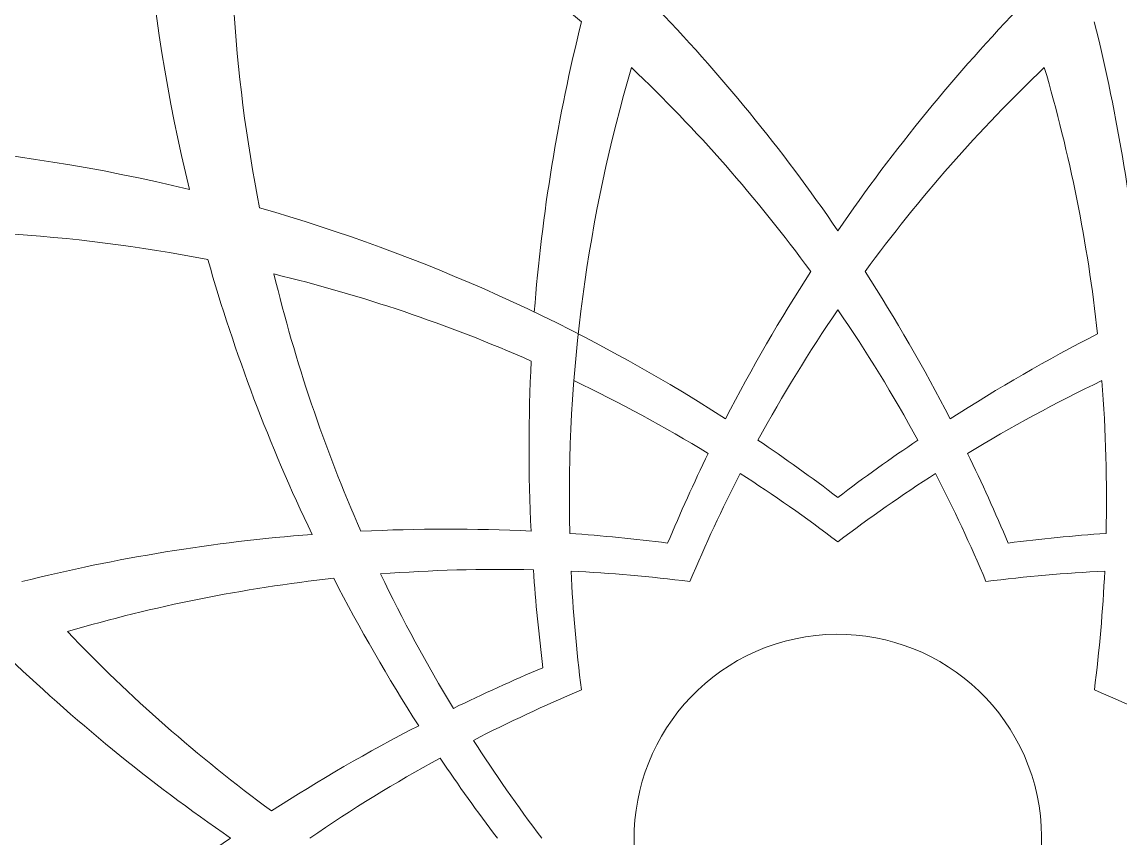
# Model space of a CAD drawing. Header units: centimetres. Extents: x -120 to 120, y -120 to 120.
# Drawn here: x -67.7 to 23.4, y 0 to 67.7 of the extents above; entities that cross this region are included whole.
import ezdxf
from ezdxf.lldxf.tags import DXFTag

# ---------------------------------------------------------------- set-up
doc = ezdxf.new("R2010")
doc.units = ezdxf.units.CM
doc.header["$MEASUREMENT"] = 0
doc.layers.add('layer 1', color=7, linetype='Continuous')
tags = doc.linetypes.add('New Line1', pattern=[0.2, 0.1, -0.1]).pattern_tags.tags
tags[6:7] = [DXFTag(74, 4), DXFTag(75, 0), DXFTag(340, '0'), DXFTag(46, 1.0), DXFTag(50, 0.0), DXFTag(44, 0.0), DXFTag(45, 0.0)]
tags[4:5] = [DXFTag(74, 4), DXFTag(75, 0), DXFTag(340, '0'), DXFTag(46, 1.0), DXFTag(50, 0.0), DXFTag(44, 0.0), DXFTag(45, 0.0)]
tags = doc.linetypes.add('New Line10', pattern=[0.2, 0.1, -0.1]).pattern_tags.tags
tags[6:7] = [DXFTag(74, 4), DXFTag(75, 0), DXFTag(340, '0'), DXFTag(46, 1.0), DXFTag(50, 0.0), DXFTag(44, 0.0), DXFTag(45, 0.0)]
tags[4:5] = [DXFTag(74, 4), DXFTag(75, 0), DXFTag(340, '0'), DXFTag(46, 1.0), DXFTag(50, 0.0), DXFTag(44, 0.0), DXFTag(45, 0.0)]
tags = doc.linetypes.add('New Line104', pattern=[0.2, 0.1, -0.1]).pattern_tags.tags
tags[6:7] = [DXFTag(74, 4), DXFTag(75, 0), DXFTag(340, '0'), DXFTag(46, 1.0), DXFTag(50, 0.0), DXFTag(44, 0.0), DXFTag(45, 0.0)]
tags[4:5] = [DXFTag(74, 4), DXFTag(75, 0), DXFTag(340, '0'), DXFTag(46, 1.0), DXFTag(50, 0.0), DXFTag(44, 0.0), DXFTag(45, 0.0)]
tags = doc.linetypes.add('New Line105', pattern=[0.2, 0.1, -0.1]).pattern_tags.tags
tags[6:7] = [DXFTag(74, 4), DXFTag(75, 0), DXFTag(340, '0'), DXFTag(46, 1.0), DXFTag(50, 0.0), DXFTag(44, 0.0), DXFTag(45, 0.0)]
tags[4:5] = [DXFTag(74, 4), DXFTag(75, 0), DXFTag(340, '0'), DXFTag(46, 1.0), DXFTag(50, 0.0), DXFTag(44, 0.0), DXFTag(45, 0.0)]
tags = doc.linetypes.add('New Line112', pattern=[0.2, 0.1, -0.1]).pattern_tags.tags
tags[6:7] = [DXFTag(74, 4), DXFTag(75, 0), DXFTag(340, '0'), DXFTag(46, 1.0), DXFTag(50, 0.0), DXFTag(44, 0.0), DXFTag(45, 0.0)]
tags[4:5] = [DXFTag(74, 4), DXFTag(75, 0), DXFTag(340, '0'), DXFTag(46, 1.0), DXFTag(50, 0.0), DXFTag(44, 0.0), DXFTag(45, 0.0)]
tags = doc.linetypes.add('New Line118', pattern=[0.2, 0.1, -0.1]).pattern_tags.tags
tags[6:7] = [DXFTag(74, 4), DXFTag(75, 0), DXFTag(340, '0'), DXFTag(46, 1.0), DXFTag(50, 0.0), DXFTag(44, 0.0), DXFTag(45, 0.0)]
tags[4:5] = [DXFTag(74, 4), DXFTag(75, 0), DXFTag(340, '0'), DXFTag(46, 1.0), DXFTag(50, 0.0), DXFTag(44, 0.0), DXFTag(45, 0.0)]
tags = doc.linetypes.add('New Line119', pattern=[0.2, 0.1, -0.1]).pattern_tags.tags
tags[6:7] = [DXFTag(74, 4), DXFTag(75, 0), DXFTag(340, '0'), DXFTag(46, 1.0), DXFTag(50, 0.0), DXFTag(44, 0.0), DXFTag(45, 0.0)]
tags[4:5] = [DXFTag(74, 4), DXFTag(75, 0), DXFTag(340, '0'), DXFTag(46, 1.0), DXFTag(50, 0.0), DXFTag(44, 0.0), DXFTag(45, 0.0)]
tags = doc.linetypes.add('New Line120', pattern=[0.2, 0.1, -0.1]).pattern_tags.tags
tags[6:7] = [DXFTag(74, 4), DXFTag(75, 0), DXFTag(340, '0'), DXFTag(46, 1.0), DXFTag(50, 0.0), DXFTag(44, 0.0), DXFTag(45, 0.0)]
tags[4:5] = [DXFTag(74, 4), DXFTag(75, 0), DXFTag(340, '0'), DXFTag(46, 1.0), DXFTag(50, 0.0), DXFTag(44, 0.0), DXFTag(45, 0.0)]
tags = doc.linetypes.add('New Line125', pattern=[0.2, 0.1, -0.1]).pattern_tags.tags
tags[6:7] = [DXFTag(74, 4), DXFTag(75, 0), DXFTag(340, '0'), DXFTag(46, 1.0), DXFTag(50, 0.0), DXFTag(44, 0.0), DXFTag(45, 0.0)]
tags[4:5] = [DXFTag(74, 4), DXFTag(75, 0), DXFTag(340, '0'), DXFTag(46, 1.0), DXFTag(50, 0.0), DXFTag(44, 0.0), DXFTag(45, 0.0)]
tags = doc.linetypes.add('New Line126', pattern=[0.2, 0.1, -0.1]).pattern_tags.tags
tags[6:7] = [DXFTag(74, 4), DXFTag(75, 0), DXFTag(340, '0'), DXFTag(46, 1.0), DXFTag(50, 0.0), DXFTag(44, 0.0), DXFTag(45, 0.0)]
tags[4:5] = [DXFTag(74, 4), DXFTag(75, 0), DXFTag(340, '0'), DXFTag(46, 1.0), DXFTag(50, 0.0), DXFTag(44, 0.0), DXFTag(45, 0.0)]
tags = doc.linetypes.add('New Line127', pattern=[0.2, 0.1, -0.1]).pattern_tags.tags
tags[6:7] = [DXFTag(74, 4), DXFTag(75, 0), DXFTag(340, '0'), DXFTag(46, 1.0), DXFTag(50, 0.0), DXFTag(44, 0.0), DXFTag(45, 0.0)]
tags[4:5] = [DXFTag(74, 4), DXFTag(75, 0), DXFTag(340, '0'), DXFTag(46, 1.0), DXFTag(50, 0.0), DXFTag(44, 0.0), DXFTag(45, 0.0)]
tags = doc.linetypes.add('New Line132', pattern=[0.2, 0.1, -0.1]).pattern_tags.tags
tags[6:7] = [DXFTag(74, 4), DXFTag(75, 0), DXFTag(340, '0'), DXFTag(46, 1.0), DXFTag(50, 0.0), DXFTag(44, 0.0), DXFTag(45, 0.0)]
tags[4:5] = [DXFTag(74, 4), DXFTag(75, 0), DXFTag(340, '0'), DXFTag(46, 1.0), DXFTag(50, 0.0), DXFTag(44, 0.0), DXFTag(45, 0.0)]
tags = doc.linetypes.add('New Line133', pattern=[0.2, 0.1, -0.1]).pattern_tags.tags
tags[6:7] = [DXFTag(74, 4), DXFTag(75, 0), DXFTag(340, '0'), DXFTag(46, 1.0), DXFTag(50, 0.0), DXFTag(44, 0.0), DXFTag(45, 0.0)]
tags[4:5] = [DXFTag(74, 4), DXFTag(75, 0), DXFTag(340, '0'), DXFTag(46, 1.0), DXFTag(50, 0.0), DXFTag(44, 0.0), DXFTag(45, 0.0)]
tags = doc.linetypes.add('New Line134', pattern=[0.2, 0.1, -0.1]).pattern_tags.tags
tags[6:7] = [DXFTag(74, 4), DXFTag(75, 0), DXFTag(340, '0'), DXFTag(46, 1.0), DXFTag(50, 0.0), DXFTag(44, 0.0), DXFTag(45, 0.0)]
tags[4:5] = [DXFTag(74, 4), DXFTag(75, 0), DXFTag(340, '0'), DXFTag(46, 1.0), DXFTag(50, 0.0), DXFTag(44, 0.0), DXFTag(45, 0.0)]
tags = doc.linetypes.add('New Line135', pattern=[0.2, 0.1, -0.1]).pattern_tags.tags
tags[6:7] = [DXFTag(74, 4), DXFTag(75, 0), DXFTag(340, '0'), DXFTag(46, 1.0), DXFTag(50, 0.0), DXFTag(44, 0.0), DXFTag(45, 0.0)]
tags[4:5] = [DXFTag(74, 4), DXFTag(75, 0), DXFTag(340, '0'), DXFTag(46, 1.0), DXFTag(50, 0.0), DXFTag(44, 0.0), DXFTag(45, 0.0)]
tags = doc.linetypes.add('New Line140', pattern=[0.2, 0.1, -0.1]).pattern_tags.tags
tags[6:7] = [DXFTag(74, 4), DXFTag(75, 0), DXFTag(340, '0'), DXFTag(46, 1.0), DXFTag(50, 0.0), DXFTag(44, 0.0), DXFTag(45, 0.0)]
tags[4:5] = [DXFTag(74, 4), DXFTag(75, 0), DXFTag(340, '0'), DXFTag(46, 1.0), DXFTag(50, 0.0), DXFTag(44, 0.0), DXFTag(45, 0.0)]
tags = doc.linetypes.add('New Line141', pattern=[0.2, 0.1, -0.1]).pattern_tags.tags
tags[6:7] = [DXFTag(74, 4), DXFTag(75, 0), DXFTag(340, '0'), DXFTag(46, 1.0), DXFTag(50, 0.0), DXFTag(44, 0.0), DXFTag(45, 0.0)]
tags[4:5] = [DXFTag(74, 4), DXFTag(75, 0), DXFTag(340, '0'), DXFTag(46, 1.0), DXFTag(50, 0.0), DXFTag(44, 0.0), DXFTag(45, 0.0)]
tags = doc.linetypes.add('New Line142', pattern=[0.2, 0.1, -0.1]).pattern_tags.tags
tags[6:7] = [DXFTag(74, 4), DXFTag(75, 0), DXFTag(340, '0'), DXFTag(46, 1.0), DXFTag(50, 0.0), DXFTag(44, 0.0), DXFTag(45, 0.0)]
tags[4:5] = [DXFTag(74, 4), DXFTag(75, 0), DXFTag(340, '0'), DXFTag(46, 1.0), DXFTag(50, 0.0), DXFTag(44, 0.0), DXFTag(45, 0.0)]
tags = doc.linetypes.add('New Line143', pattern=[0.2, 0.1, -0.1]).pattern_tags.tags
tags[6:7] = [DXFTag(74, 4), DXFTag(75, 0), DXFTag(340, '0'), DXFTag(46, 1.0), DXFTag(50, 0.0), DXFTag(44, 0.0), DXFTag(45, 0.0)]
tags[4:5] = [DXFTag(74, 4), DXFTag(75, 0), DXFTag(340, '0'), DXFTag(46, 1.0), DXFTag(50, 0.0), DXFTag(44, 0.0), DXFTag(45, 0.0)]
tags = doc.linetypes.add('New Line149', pattern=[0.2, 0.1, -0.1]).pattern_tags.tags
tags[6:7] = [DXFTag(74, 4), DXFTag(75, 0), DXFTag(340, '0'), DXFTag(46, 1.0), DXFTag(50, 0.0), DXFTag(44, 0.0), DXFTag(45, 0.0)]
tags[4:5] = [DXFTag(74, 4), DXFTag(75, 0), DXFTag(340, '0'), DXFTag(46, 1.0), DXFTag(50, 0.0), DXFTag(44, 0.0), DXFTag(45, 0.0)]
tags = doc.linetypes.add('New Line150', pattern=[0.2, 0.1, -0.1]).pattern_tags.tags
tags[6:7] = [DXFTag(74, 4), DXFTag(75, 0), DXFTag(340, '0'), DXFTag(46, 1.0), DXFTag(50, 0.0), DXFTag(44, 0.0), DXFTag(45, 0.0)]
tags[4:5] = [DXFTag(74, 4), DXFTag(75, 0), DXFTag(340, '0'), DXFTag(46, 1.0), DXFTag(50, 0.0), DXFTag(44, 0.0), DXFTag(45, 0.0)]
tags = doc.linetypes.add('New Line151', pattern=[0.2, 0.1, -0.1]).pattern_tags.tags
tags[6:7] = [DXFTag(74, 4), DXFTag(75, 0), DXFTag(340, '0'), DXFTag(46, 1.0), DXFTag(50, 0.0), DXFTag(44, 0.0), DXFTag(45, 0.0)]
tags[4:5] = [DXFTag(74, 4), DXFTag(75, 0), DXFTag(340, '0'), DXFTag(46, 1.0), DXFTag(50, 0.0), DXFTag(44, 0.0), DXFTag(45, 0.0)]
tags = doc.linetypes.add('New Line17', pattern=[0.2, 0.1, -0.1]).pattern_tags.tags
tags[6:7] = [DXFTag(74, 4), DXFTag(75, 0), DXFTag(340, '0'), DXFTag(46, 1.0), DXFTag(50, 0.0), DXFTag(44, 0.0), DXFTag(45, 0.0)]
tags[4:5] = [DXFTag(74, 4), DXFTag(75, 0), DXFTag(340, '0'), DXFTag(46, 1.0), DXFTag(50, 0.0), DXFTag(44, 0.0), DXFTag(45, 0.0)]
tags = doc.linetypes.add('New Line170', pattern=[0.2, 0.1, -0.1]).pattern_tags.tags
tags[6:7] = [DXFTag(74, 4), DXFTag(75, 0), DXFTag(340, '0'), DXFTag(46, 1.0), DXFTag(50, 0.0), DXFTag(44, 0.0), DXFTag(45, 0.0)]
tags[4:5] = [DXFTag(74, 4), DXFTag(75, 0), DXFTag(340, '0'), DXFTag(46, 1.0), DXFTag(50, 0.0), DXFTag(44, 0.0), DXFTag(45, 0.0)]
tags = doc.linetypes.add('New Line176', pattern=[0.2, 0.1, -0.1]).pattern_tags.tags
tags[6:7] = [DXFTag(74, 4), DXFTag(75, 0), DXFTag(340, '0'), DXFTag(46, 1.0), DXFTag(50, 0.0), DXFTag(44, 0.0), DXFTag(45, 0.0)]
tags[4:5] = [DXFTag(74, 4), DXFTag(75, 0), DXFTag(340, '0'), DXFTag(46, 1.0), DXFTag(50, 0.0), DXFTag(44, 0.0), DXFTag(45, 0.0)]
tags = doc.linetypes.add('New Line177', pattern=[0.2, 0.1, -0.1]).pattern_tags.tags
tags[6:7] = [DXFTag(74, 4), DXFTag(75, 0), DXFTag(340, '0'), DXFTag(46, 1.0), DXFTag(50, 0.0), DXFTag(44, 0.0), DXFTag(45, 0.0)]
tags[4:5] = [DXFTag(74, 4), DXFTag(75, 0), DXFTag(340, '0'), DXFTag(46, 1.0), DXFTag(50, 0.0), DXFTag(44, 0.0), DXFTag(45, 0.0)]
tags = doc.linetypes.add('New Line178', pattern=[0.2, 0.1, -0.1]).pattern_tags.tags
tags[6:7] = [DXFTag(74, 4), DXFTag(75, 0), DXFTag(340, '0'), DXFTag(46, 1.0), DXFTag(50, 0.0), DXFTag(44, 0.0), DXFTag(45, 0.0)]
tags[4:5] = [DXFTag(74, 4), DXFTag(75, 0), DXFTag(340, '0'), DXFTag(46, 1.0), DXFTag(50, 0.0), DXFTag(44, 0.0), DXFTag(45, 0.0)]
tags = doc.linetypes.add('New Line179', pattern=[0.2, 0.1, -0.1]).pattern_tags.tags
tags[6:7] = [DXFTag(74, 4), DXFTag(75, 0), DXFTag(340, '0'), DXFTag(46, 1.0), DXFTag(50, 0.0), DXFTag(44, 0.0), DXFTag(45, 0.0)]
tags[4:5] = [DXFTag(74, 4), DXFTag(75, 0), DXFTag(340, '0'), DXFTag(46, 1.0), DXFTag(50, 0.0), DXFTag(44, 0.0), DXFTag(45, 0.0)]
tags = doc.linetypes.add('New Line184', pattern=[0.2, 0.1, -0.1]).pattern_tags.tags
tags[6:7] = [DXFTag(74, 4), DXFTag(75, 0), DXFTag(340, '0'), DXFTag(46, 1.0), DXFTag(50, 0.0), DXFTag(44, 0.0), DXFTag(45, 0.0)]
tags[4:5] = [DXFTag(74, 4), DXFTag(75, 0), DXFTag(340, '0'), DXFTag(46, 1.0), DXFTag(50, 0.0), DXFTag(44, 0.0), DXFTag(45, 0.0)]
tags = doc.linetypes.add('New Line185', pattern=[0.2, 0.1, -0.1]).pattern_tags.tags
tags[6:7] = [DXFTag(74, 4), DXFTag(75, 0), DXFTag(340, '0'), DXFTag(46, 1.0), DXFTag(50, 0.0), DXFTag(44, 0.0), DXFTag(45, 0.0)]
tags[4:5] = [DXFTag(74, 4), DXFTag(75, 0), DXFTag(340, '0'), DXFTag(46, 1.0), DXFTag(50, 0.0), DXFTag(44, 0.0), DXFTag(45, 0.0)]
tags = doc.linetypes.add('New Line2', pattern=[0.2, 0.1, -0.1]).pattern_tags.tags
tags[6:7] = [DXFTag(74, 4), DXFTag(75, 0), DXFTag(340, '0'), DXFTag(46, 1.0), DXFTag(50, 0.0), DXFTag(44, 0.0), DXFTag(45, 0.0)]
tags[4:5] = [DXFTag(74, 4), DXFTag(75, 0), DXFTag(340, '0'), DXFTag(46, 1.0), DXFTag(50, 0.0), DXFTag(44, 0.0), DXFTag(45, 0.0)]
tags = doc.linetypes.add('New Line22', pattern=[0.2, 0.1, -0.1]).pattern_tags.tags
tags[6:7] = [DXFTag(74, 4), DXFTag(75, 0), DXFTag(340, '0'), DXFTag(46, 1.0), DXFTag(50, 0.0), DXFTag(44, 0.0), DXFTag(45, 0.0)]
tags[4:5] = [DXFTag(74, 4), DXFTag(75, 0), DXFTag(340, '0'), DXFTag(46, 1.0), DXFTag(50, 0.0), DXFTag(44, 0.0), DXFTag(45, 0.0)]
tags = doc.linetypes.add('New Line23', pattern=[0.2, 0.1, -0.1]).pattern_tags.tags
tags[6:7] = [DXFTag(74, 4), DXFTag(75, 0), DXFTag(340, '0'), DXFTag(46, 1.0), DXFTag(50, 0.0), DXFTag(44, 0.0), DXFTag(45, 0.0)]
tags[4:5] = [DXFTag(74, 4), DXFTag(75, 0), DXFTag(340, '0'), DXFTag(46, 1.0), DXFTag(50, 0.0), DXFTag(44, 0.0), DXFTag(45, 0.0)]
tags = doc.linetypes.add('New Line24', pattern=[0.2, 0.1, -0.1]).pattern_tags.tags
tags[6:7] = [DXFTag(74, 4), DXFTag(75, 0), DXFTag(340, '0'), DXFTag(46, 1.0), DXFTag(50, 0.0), DXFTag(44, 0.0), DXFTag(45, 0.0)]
tags[4:5] = [DXFTag(74, 4), DXFTag(75, 0), DXFTag(340, '0'), DXFTag(46, 1.0), DXFTag(50, 0.0), DXFTag(44, 0.0), DXFTag(45, 0.0)]
tags = doc.linetypes.add('New Line3', pattern=[0.2, 0.1, -0.1]).pattern_tags.tags
tags[6:7] = [DXFTag(74, 4), DXFTag(75, 0), DXFTag(340, '0'), DXFTag(46, 1.0), DXFTag(50, 0.0), DXFTag(44, 0.0), DXFTag(45, 0.0)]
tags[4:5] = [DXFTag(74, 4), DXFTag(75, 0), DXFTag(340, '0'), DXFTag(46, 1.0), DXFTag(50, 0.0), DXFTag(44, 0.0), DXFTag(45, 0.0)]
tags = doc.linetypes.add('New Line30', pattern=[0.2, 0.1, -0.1]).pattern_tags.tags
tags[6:7] = [DXFTag(74, 4), DXFTag(75, 0), DXFTag(340, '0'), DXFTag(46, 1.0), DXFTag(50, 0.0), DXFTag(44, 0.0), DXFTag(45, 0.0)]
tags[4:5] = [DXFTag(74, 4), DXFTag(75, 0), DXFTag(340, '0'), DXFTag(46, 1.0), DXFTag(50, 0.0), DXFTag(44, 0.0), DXFTag(45, 0.0)]
tags = doc.linetypes.add('New Line31', pattern=[0.2, 0.1, -0.1]).pattern_tags.tags
tags[6:7] = [DXFTag(74, 4), DXFTag(75, 0), DXFTag(340, '0'), DXFTag(46, 1.0), DXFTag(50, 0.0), DXFTag(44, 0.0), DXFTag(45, 0.0)]
tags[4:5] = [DXFTag(74, 4), DXFTag(75, 0), DXFTag(340, '0'), DXFTag(46, 1.0), DXFTag(50, 0.0), DXFTag(44, 0.0), DXFTag(45, 0.0)]
tags = doc.linetypes.add('New Line32', pattern=[0.2, 0.1, -0.1]).pattern_tags.tags
tags[6:7] = [DXFTag(74, 4), DXFTag(75, 0), DXFTag(340, '0'), DXFTag(46, 1.0), DXFTag(50, 0.0), DXFTag(44, 0.0), DXFTag(45, 0.0)]
tags[4:5] = [DXFTag(74, 4), DXFTag(75, 0), DXFTag(340, '0'), DXFTag(46, 1.0), DXFTag(50, 0.0), DXFTag(44, 0.0), DXFTag(45, 0.0)]
tags = doc.linetypes.add('New Line37', pattern=[0.2, 0.1, -0.1]).pattern_tags.tags
tags[6:7] = [DXFTag(74, 4), DXFTag(75, 0), DXFTag(340, '0'), DXFTag(46, 1.0), DXFTag(50, 0.0), DXFTag(44, 0.0), DXFTag(45, 0.0)]
tags[4:5] = [DXFTag(74, 4), DXFTag(75, 0), DXFTag(340, '0'), DXFTag(46, 1.0), DXFTag(50, 0.0), DXFTag(44, 0.0), DXFTag(45, 0.0)]
tags = doc.linetypes.add('New Line38', pattern=[0.2, 0.1, -0.1]).pattern_tags.tags
tags[6:7] = [DXFTag(74, 4), DXFTag(75, 0), DXFTag(340, '0'), DXFTag(46, 1.0), DXFTag(50, 0.0), DXFTag(44, 0.0), DXFTag(45, 0.0)]
tags[4:5] = [DXFTag(74, 4), DXFTag(75, 0), DXFTag(340, '0'), DXFTag(46, 1.0), DXFTag(50, 0.0), DXFTag(44, 0.0), DXFTag(45, 0.0)]
tags = doc.linetypes.add('New Line39', pattern=[0.2, 0.1, -0.1]).pattern_tags.tags
tags[6:7] = [DXFTag(74, 4), DXFTag(75, 0), DXFTag(340, '0'), DXFTag(46, 1.0), DXFTag(50, 0.0), DXFTag(44, 0.0), DXFTag(45, 0.0)]
tags[4:5] = [DXFTag(74, 4), DXFTag(75, 0), DXFTag(340, '0'), DXFTag(46, 1.0), DXFTag(50, 0.0), DXFTag(44, 0.0), DXFTag(45, 0.0)]
tags = doc.linetypes.add('New Line45', pattern=[0.2, 0.1, -0.1]).pattern_tags.tags
tags[6:7] = [DXFTag(74, 4), DXFTag(75, 0), DXFTag(340, '0'), DXFTag(46, 1.0), DXFTag(50, 0.0), DXFTag(44, 0.0), DXFTag(45, 0.0)]
tags[4:5] = [DXFTag(74, 4), DXFTag(75, 0), DXFTag(340, '0'), DXFTag(46, 1.0), DXFTag(50, 0.0), DXFTag(44, 0.0), DXFTag(45, 0.0)]
tags = doc.linetypes.add('New Line46', pattern=[0.2, 0.1, -0.1]).pattern_tags.tags
tags[6:7] = [DXFTag(74, 4), DXFTag(75, 0), DXFTag(340, '0'), DXFTag(46, 1.0), DXFTag(50, 0.0), DXFTag(44, 0.0), DXFTag(45, 0.0)]
tags[4:5] = [DXFTag(74, 4), DXFTag(75, 0), DXFTag(340, '0'), DXFTag(46, 1.0), DXFTag(50, 0.0), DXFTag(44, 0.0), DXFTag(45, 0.0)]
tags = doc.linetypes.add('New Line47', pattern=[0.2, 0.1, -0.1]).pattern_tags.tags
tags[6:7] = [DXFTag(74, 4), DXFTag(75, 0), DXFTag(340, '0'), DXFTag(46, 1.0), DXFTag(50, 0.0), DXFTag(44, 0.0), DXFTag(45, 0.0)]
tags[4:5] = [DXFTag(74, 4), DXFTag(75, 0), DXFTag(340, '0'), DXFTag(46, 1.0), DXFTag(50, 0.0), DXFTag(44, 0.0), DXFTag(45, 0.0)]
tags = doc.linetypes.add('New Line53', pattern=[0.2, 0.1, -0.1]).pattern_tags.tags
tags[6:7] = [DXFTag(74, 4), DXFTag(75, 0), DXFTag(340, '0'), DXFTag(46, 1.0), DXFTag(50, 0.0), DXFTag(44, 0.0), DXFTag(45, 0.0)]
tags[4:5] = [DXFTag(74, 4), DXFTag(75, 0), DXFTag(340, '0'), DXFTag(46, 1.0), DXFTag(50, 0.0), DXFTag(44, 0.0), DXFTag(45, 0.0)]
tags = doc.linetypes.add('New Line74', pattern=[0.2, 0.1, -0.1]).pattern_tags.tags
tags[6:7] = [DXFTag(74, 4), DXFTag(75, 0), DXFTag(340, '0'), DXFTag(46, 1.0), DXFTag(50, 0.0), DXFTag(44, 0.0), DXFTag(45, 0.0)]
tags[4:5] = [DXFTag(74, 4), DXFTag(75, 0), DXFTag(340, '0'), DXFTag(46, 1.0), DXFTag(50, 0.0), DXFTag(44, 0.0), DXFTag(45, 0.0)]
tags = doc.linetypes.add('New Line80', pattern=[0.2, 0.1, -0.1]).pattern_tags.tags
tags[6:7] = [DXFTag(74, 4), DXFTag(75, 0), DXFTag(340, '0'), DXFTag(46, 1.0), DXFTag(50, 0.0), DXFTag(44, 0.0), DXFTag(45, 0.0)]
tags[4:5] = [DXFTag(74, 4), DXFTag(75, 0), DXFTag(340, '0'), DXFTag(46, 1.0), DXFTag(50, 0.0), DXFTag(44, 0.0), DXFTag(45, 0.0)]
tags = doc.linetypes.add('New Line81', pattern=[0.2, 0.1, -0.1]).pattern_tags.tags
tags[6:7] = [DXFTag(74, 4), DXFTag(75, 0), DXFTag(340, '0'), DXFTag(46, 1.0), DXFTag(50, 0.0), DXFTag(44, 0.0), DXFTag(45, 0.0)]
tags[4:5] = [DXFTag(74, 4), DXFTag(75, 0), DXFTag(340, '0'), DXFTag(46, 1.0), DXFTag(50, 0.0), DXFTag(44, 0.0), DXFTag(45, 0.0)]
tags = doc.linetypes.add('New Line82', pattern=[0.2, 0.1, -0.1]).pattern_tags.tags
tags[6:7] = [DXFTag(74, 4), DXFTag(75, 0), DXFTag(340, '0'), DXFTag(46, 1.0), DXFTag(50, 0.0), DXFTag(44, 0.0), DXFTag(45, 0.0)]
tags[4:5] = [DXFTag(74, 4), DXFTag(75, 0), DXFTag(340, '0'), DXFTag(46, 1.0), DXFTag(50, 0.0), DXFTag(44, 0.0), DXFTag(45, 0.0)]
tags = doc.linetypes.add('New Line83', pattern=[0.2, 0.1, -0.1]).pattern_tags.tags
tags[6:7] = [DXFTag(74, 4), DXFTag(75, 0), DXFTag(340, '0'), DXFTag(46, 1.0), DXFTag(50, 0.0), DXFTag(44, 0.0), DXFTag(45, 0.0)]
tags[4:5] = [DXFTag(74, 4), DXFTag(75, 0), DXFTag(340, '0'), DXFTag(46, 1.0), DXFTag(50, 0.0), DXFTag(44, 0.0), DXFTag(45, 0.0)]
tags = doc.linetypes.add('New Line88', pattern=[0.2, 0.1, -0.1]).pattern_tags.tags
tags[6:7] = [DXFTag(74, 4), DXFTag(75, 0), DXFTag(340, '0'), DXFTag(46, 1.0), DXFTag(50, 0.0), DXFTag(44, 0.0), DXFTag(45, 0.0)]
tags[4:5] = [DXFTag(74, 4), DXFTag(75, 0), DXFTag(340, '0'), DXFTag(46, 1.0), DXFTag(50, 0.0), DXFTag(44, 0.0), DXFTag(45, 0.0)]
tags = doc.linetypes.add('New Line89', pattern=[0.2, 0.1, -0.1]).pattern_tags.tags
tags[6:7] = [DXFTag(74, 4), DXFTag(75, 0), DXFTag(340, '0'), DXFTag(46, 1.0), DXFTag(50, 0.0), DXFTag(44, 0.0), DXFTag(45, 0.0)]
tags[4:5] = [DXFTag(74, 4), DXFTag(75, 0), DXFTag(340, '0'), DXFTag(46, 1.0), DXFTag(50, 0.0), DXFTag(44, 0.0), DXFTag(45, 0.0)]
tags = doc.linetypes.add('New Line9', pattern=[0.2, 0.1, -0.1]).pattern_tags.tags
tags[6:7] = [DXFTag(74, 4), DXFTag(75, 0), DXFTag(340, '0'), DXFTag(46, 1.0), DXFTag(50, 0.0), DXFTag(44, 0.0), DXFTag(45, 0.0)]
tags[4:5] = [DXFTag(74, 4), DXFTag(75, 0), DXFTag(340, '0'), DXFTag(46, 1.0), DXFTag(50, 0.0), DXFTag(44, 0.0), DXFTag(45, 0.0)]
tags = doc.linetypes.add('New Line90', pattern=[0.2, 0.1, -0.1]).pattern_tags.tags
tags[6:7] = [DXFTag(74, 4), DXFTag(75, 0), DXFTag(340, '0'), DXFTag(46, 1.0), DXFTag(50, 0.0), DXFTag(44, 0.0), DXFTag(45, 0.0)]
tags[4:5] = [DXFTag(74, 4), DXFTag(75, 0), DXFTag(340, '0'), DXFTag(46, 1.0), DXFTag(50, 0.0), DXFTag(44, 0.0), DXFTag(45, 0.0)]
tags = doc.linetypes.add('New Line96', pattern=[0.2, 0.1, -0.1]).pattern_tags.tags
tags[6:7] = [DXFTag(74, 4), DXFTag(75, 0), DXFTag(340, '0'), DXFTag(46, 1.0), DXFTag(50, 0.0), DXFTag(44, 0.0), DXFTag(45, 0.0)]
tags[4:5] = [DXFTag(74, 4), DXFTag(75, 0), DXFTag(340, '0'), DXFTag(46, 1.0), DXFTag(50, 0.0), DXFTag(44, 0.0), DXFTag(45, 0.0)]
tags = doc.linetypes.add('New Line97', pattern=[0.2, 0.1, -0.1]).pattern_tags.tags
tags[6:7] = [DXFTag(74, 4), DXFTag(75, 0), DXFTag(340, '0'), DXFTag(46, 1.0), DXFTag(50, 0.0), DXFTag(44, 0.0), DXFTag(45, 0.0)]
tags[4:5] = [DXFTag(74, 4), DXFTag(75, 0), DXFTag(340, '0'), DXFTag(46, 1.0), DXFTag(50, 0.0), DXFTag(44, 0.0), DXFTag(45, 0.0)]
tags = doc.linetypes.add('New Line98', pattern=[0.2, 0.1, -0.1]).pattern_tags.tags
tags[6:7] = [DXFTag(74, 4), DXFTag(75, 0), DXFTag(340, '0'), DXFTag(46, 1.0), DXFTag(50, 0.0), DXFTag(44, 0.0), DXFTag(45, 0.0)]
tags[4:5] = [DXFTag(74, 4), DXFTag(75, 0), DXFTag(340, '0'), DXFTag(46, 1.0), DXFTag(50, 0.0), DXFTag(44, 0.0), DXFTag(45, 0.0)]

msp = doc.modelspace()

# ---------------------------------------------------------------- linework, layer by layer
at = {"layer": 'layer 1', "color": 242, "lineweight": 9}
for major_axis, ratio in [((120.00001, 0), 0.99999992), ((115.00001, 0), 0.99999991)]:
    msp.add_ellipse((0, 0), major_axis=major_axis, ratio=ratio, dxfattribs=at)
at = {"layer": 'layer 1', "color": 242, "linetype": 'New Line83', "lineweight": 9}
msp.add_open_spline([(-53.81399, 53.81407), (-57.44289, 68.81492), (-58.67158, 84.27842), (-57.50008, 99.59252)], degree=3, dxfattribs=at)
at = {"layer": 'layer 1', "color": 242, "linetype": 'New Line179', "lineweight": 9}
msp.add_open_spline([(-47.9941, 52.27887), (-50.20792, 63.59014), (-50.87659, 75.14428), (-50.00007, 86.60221)], degree=3, dxfattribs=at)
at = {"layer": 'layer 1', "color": 242, "linetype": 'New Line140', "lineweight": 9}
msp.add_open_spline([(-49.99998, 86.60265), (-39.63861, 81.63271), (-29.96656, 75.27645), (-21.27745, 67.7034)], degree=3, dxfattribs=at)
at = {"layer": 'layer 1', "color": 242, "linetype": 'New Line45', "lineweight": 9}
msp.add_open_spline([(-15.42475, 69.27175), (-9.80115, 63.45674), (-4.63424, 57.14723), (0.00008, 50.38699)], degree=3, dxfattribs=at)
at = {"layer": 'layer 1', "color": 242, "linetype": 'New Line3', "lineweight": 9}
msp.add_open_spline([(-0.00003, 50.38711), (4.63426, 57.14728), (9.8011, 63.45676), (15.42466, 69.27172)], degree=3, dxfattribs=at)
at = {"layer": 'layer 1', "color": 242, "linetype": 'New Line90', "lineweight": 9}
msp.add_open_spline([(-25.19352, 43.6365), (-24.56018, 51.80815), (-23.24033, 59.85577), (-21.27765, 67.70349)], degree=3, dxfattribs=at)
at = {"layer": 'layer 1', "color": 242, "linetype": 'New Line53', "lineweight": 9}
msp.add_open_spline([(21.27755, 67.70345), (23.2403, 59.85548), (24.5602, 51.8076), (25.19352, 43.63572)], degree=3, dxfattribs=at)
at = {"layer": 'layer 1', "color": 242, "linetype": 'New Line185', "lineweight": 9}
msp.add_open_spline([(-22.25096, 25.27121), (-22.55767, 38.52463), (-20.77126, 51.54507), (-17.12815, 63.92285)], degree=3, dxfattribs=at)
at = {"layer": 'layer 1', "color": 242, "linetype": 'New Line141', "lineweight": 9}
msp.add_open_spline([(-17.12794, 63.92283), (-11.71116, 58.7646), (-6.72674, 53.10733), (-2.25453, 46.99713)], degree=3, dxfattribs=at)
at = {"layer": 'layer 1', "color": 242, "linetype": 'New Line98', "lineweight": 9}
msp.add_open_spline([(2.25462, 46.99726), (6.72681, 53.10742), (11.71119, 58.76469), (17.12797, 63.9229)], degree=3, dxfattribs=at)
at = {"layer": 'layer 1', "color": 242, "linetype": 'New Line149', "lineweight": 9}
msp.add_open_spline([(17.12808, 63.92277), (19.24006, 56.74706), (20.72809, 49.35535), (21.54604, 41.82753)], degree=3, dxfattribs=at)
at = {"layer": 'layer 1', "color": 242, "linetype": 'New Line37', "lineweight": 9}
msp.add_open_spline([(-99.59289, 57.50013), (-84.27859, 58.67173), (-68.81489, 57.44305), (-53.81384, 53.81407)], degree=3, dxfattribs=at)
at = {"layer": 'layer 1', "color": 242, "linetype": 'New Line38', "lineweight": 9}
msp.add_open_spline([(-47.99403, 52.27873), (-34.50402, 48.42108), (-21.46011, 42.58812), (-9.31924, 34.77985)], degree=3, dxfattribs=at)
at = {"layer": 'layer 1', "color": 242, "linetype": 'New Line132', "lineweight": 9}
msp.add_open_spline([(-86.60251, 50.00012), (-75.14437, 50.87672), (-63.59004, 50.20806), (-52.27854, 47.99417)], degree=3, dxfattribs=at)
at = {"layer": 'layer 1', "color": 242, "linetype": 'New Line82', "lineweight": 9}
msp.add_open_spline([(-43.63643, 25.19358), (-47.17384, 32.58722), (-50.05462, 40.21673), (-52.27873, 47.99452)], degree=3, dxfattribs=at)
at = {"layer": 'layer 1', "color": 242, "linetype": 'New Line178', "lineweight": 9}
msp.add_open_spline([(-39.5734, 25.45122), (-42.62893, 32.37948), (-45.03606, 39.52489), (-46.79485, 46.79521)], degree=3, dxfattribs=at)
at = {"layer": 'layer 1', "color": 242, "linetype": 'New Line133', "lineweight": 9}
msp.add_open_spline([(-46.79463, 46.79484), (-39.52444, 45.03607), (-32.37919, 42.62895), (-25.45103, 39.57346)], degree=3, dxfattribs=at)
at = {"layer": 'layer 1', "color": 242, "linetype": 'New Line2', "lineweight": 9}
msp.add_open_spline([(-9.31916, 34.77996), (-7.1502, 38.99064), (-4.79071, 43.0658), (-2.25465, 46.99726)], degree=3, dxfattribs=at)
at = {"layer": 'layer 1', "color": 242, "linetype": 'New Line46', "lineweight": 9}
msp.add_open_spline([(2.2546, 46.99728), (4.79069, 43.06576), (7.15023, 38.99057), (9.31919, 34.77984)], degree=3, dxfattribs=at)
at = {"layer": 'layer 1', "color": 242, "linetype": 'New Line97', "lineweight": 9}
msp.add_open_spline([(-6.6344, 33.01088), (-4.5931, 36.74337), (-2.37713, 40.34734), (-0.00002, 43.8149)], degree=3, dxfattribs=at)
at = {"layer": 'layer 1', "color": 242, "linetype": 'New Line142', "lineweight": 9}
msp.add_open_spline([(0.00008, 43.81479), (2.3772, 40.34719), (4.59319, 36.74321), (6.63449, 33.01068)], degree=3, dxfattribs=at)
at = {"layer": 'layer 1', "color": 242, "linetype": 'New Line10', "lineweight": 9}
msp.add_open_spline([(9.31932, 34.77991), (13.30301, 37.34197), (17.38392, 39.69138), (21.5459, 41.82809)], degree=3, dxfattribs=at)
at = {"layer": 'layer 1', "color": 242, "linetype": 'New Line89', "lineweight": 9}
msp.add_open_spline([(-25.46058, 25.46076), (-25.68755, 30.19178), (-25.6817, 34.9007), (-25.45116, 39.57349)], degree=3, dxfattribs=at)
at = {"layer": 'layer 1', "color": 242, "linetype": 'New Line134', "lineweight": 9}
msp.add_open_spline([(-21.9074, 37.94481), (-18.11492, 36.13032), (-14.39376, 34.11716), (-10.75963, 31.90533)], degree=3, dxfattribs=at)
at = {"layer": 'layer 1', "color": 242, "linetype": 'New Line105', "lineweight": 9}
msp.add_open_spline([(10.75984, 31.90545), (14.39389, 34.11722), (18.1149, 36.13035), (21.90729, 37.94477)], degree=3, dxfattribs=at)
at = {"layer": 'layer 1', "color": 242, "linetype": 'New Line150', "lineweight": 9}
msp.add_open_spline([(21.90739, 37.94462), (22.23223, 33.75311), (22.34932, 29.52406), (22.2509, 25.27105)], degree=3, dxfattribs=at)
at = {"layer": 'layer 1', "color": 242, "linetype": 'New Line39', "lineweight": 9}
msp.add_open_spline([(-6.63441, 33.01088), (-4.38867, 31.49536), (-2.1757, 29.91069), (0.00147, 28.25691)], degree=3, dxfattribs=at)
at = {"layer": 'layer 1', "color": 242, "linetype": 'New Line9', "lineweight": 9}
msp.add_open_spline([(0, 28.25809), (2.17667, 29.91144), (4.38914, 31.4957), (6.63436, 33.01086)], degree=3, dxfattribs=at)
at = {"layer": 'layer 1', "color": 242, "linetype": 'New Line1', "lineweight": 9}
msp.add_open_spline([(-14.12898, 24.4723), (-13.07061, 26.99246), (-11.9467, 29.47069), (-10.75988, 31.90546)], degree=3, dxfattribs=at)
at = {"layer": 'layer 1', "color": 242, "linetype": 'New Line47', "lineweight": 9}
msp.add_open_spline([(10.75983, 31.90545), (11.94666, 29.47066), (13.07058, 26.99239), (14.12895, 24.47219)], degree=3, dxfattribs=at)
at = {"layer": 'layer 1', "color": 242, "linetype": 'New Line96', "lineweight": 9}
msp.add_open_spline([(-12.28607, 21.28027), (-11.001, 24.34026), (-9.60481, 27.32913), (-8.1037, 30.24332)], degree=3, dxfattribs=at)
at = {"layer": 'layer 1', "color": 242, "linetype": 'New Line135', "lineweight": 9}
msp.add_open_spline([(-8.10357, 30.24328), (-5.34603, 28.46978), (-2.64204, 26.5791), (0.00128, 24.57124)], degree=3, dxfattribs=at)
at = {"layer": 'layer 1', "color": 242, "linetype": 'New Line104', "lineweight": 9}
msp.add_open_spline([(0, 24.57226), (2.64297, 26.57979), (5.3466, 28.47017), (8.10377, 30.24341)], degree=3, dxfattribs=at)
at = {"layer": 'layer 1', "color": 242, "linetype": 'New Line143', "lineweight": 9}
msp.add_open_spline([(8.10365, 30.24334), (9.60479, 27.32914), (11.00097, 24.34021), (12.28605, 21.28017)], degree=3, dxfattribs=at)
at = {"layer": 'layer 1', "color": 242, "linetype": 'New Line31', "lineweight": 9}
msp.add_open_spline([(-39.57341, 25.45122), (-34.90061, 25.68178), (-30.19166, 25.68761), (-25.46058, 25.46063)], degree=3, dxfattribs=at)
at = {"layer": 'layer 1', "color": 242, "linetype": 'New Line30', "lineweight": 9}
msp.add_open_spline([(-67.70333, 21.27766), (-59.85563, 23.24034), (-51.80802, 24.56024), (-43.63641, 25.19359)], degree=3, dxfattribs=at)
at = {"layer": 'layer 1', "color": 242, "linetype": 'New Line32', "lineweight": 9}
msp.add_open_spline([(-22.25095, 25.27106), (-19.54896, 25.0815), (-16.84079, 24.81571), (-14.12906, 24.47221)], degree=3, dxfattribs=at)
at = {"layer": 'layer 1', "color": 242, "linetype": 'New Line17', "lineweight": 9}
msp.add_open_spline([(14.12913, 24.47224), (16.84086, 24.81576), (19.54903, 25.08155), (22.25104, 25.2711)], degree=3, dxfattribs=at)
at = {"layer": 'layer 1', "color": 242, "linetype": 'New Line177', "lineweight": 9}
msp.add_open_spline([(-31.90547, 10.76007), (-34.11726, 14.39415), (-36.13037, 18.11522), (-37.94479, 21.90764)], degree=3, dxfattribs=at)
at = {"layer": 'layer 1', "color": 242, "linetype": 'New Line126', "lineweight": 9}
msp.add_open_spline([(-37.9447, 21.90748), (-33.75318, 22.23235), (-29.52409, 22.34946), (-25.27102, 22.25102)], degree=3, dxfattribs=at)
at = {"layer": 'layer 1', "color": 242, "linetype": 'New Line88', "lineweight": 9}
msp.add_open_spline([(-24.47217, 14.12926), (-24.81568, 16.84098), (-25.08146, 19.54915), (-25.27101, 22.25114)], degree=3, dxfattribs=at)
at = {"layer": 'layer 1', "color": 242, "linetype": 'New Line184', "lineweight": 9}
msp.add_open_spline([(-21.28015, 12.28632), (-21.69725, 15.57892), (-21.98256, 18.86548), (-22.13963, 22.13982)], degree=3, dxfattribs=at)
at = {"layer": 'layer 1', "color": 242, "linetype": 'New Line127', "lineweight": 9}
msp.add_open_spline([(-22.13959, 22.13967), (-18.86527, 21.98258), (-15.57871, 21.69727), (-12.28614, 21.28019)], degree=3, dxfattribs=at)
at = {"layer": 'layer 1', "color": 242, "linetype": 'New Line112', "lineweight": 9}
msp.add_open_spline([(12.2862, 21.28021), (15.5788, 21.69731), (18.86536, 21.98264), (22.13972, 22.13971)], degree=3, dxfattribs=at)
at = {"layer": 'layer 1', "color": 242, "linetype": 'New Line151', "lineweight": 9}
msp.add_open_spline([(22.13957, 22.13969), (21.98248, 18.86533), (21.69714, 15.57877), (21.28005, 12.28617)], degree=3, dxfattribs=at)
at = {"layer": 'layer 1', "color": 242, "linetype": 'New Line125', "lineweight": 9}
msp.add_open_spline([(-63.9227, 17.12818), (-56.74716, 19.24013), (-49.35565, 20.72813), (-41.828, 21.5461)], degree=3, dxfattribs=at)
at = {"layer": 'layer 1', "color": 242, "linetype": 'New Line81', "lineweight": 9}
msp.add_open_spline([(-34.77985, 9.31945), (-37.34195, 13.30321), (-39.69138, 17.38417), (-41.8281, 21.5462)], degree=3, dxfattribs=at)
at = {"layer": 'layer 1', "color": 242, "lineweight": 9}
msp.add_open_spline([(-4.37499, 16.3278), (4.64256, 18.74405), (13.91149, 13.39263), (16.32773, 4.37507), (16.32773, 4.37507), (18.74398, -4.64248), (13.39256, -13.91141), (4.37501, -16.32766), (4.37501, -16.32766), (-4.64255, -18.74391), (-13.91147, -13.39248), (-16.32772, -4.37493), (-16.32772, -4.37493), (-18.74396, 4.64262), (-13.39255, 13.91155), (-4.37499, 16.3278)], degree=3, knots=[0, 0, 0, 0, 0.2, 0.2, 0.2, 0.2, 0.4, 0.4, 0.4, 0.4, 0.6, 0.6, 0.6, 0.6, 1, 1, 1, 1], dxfattribs=at)
at = {"layer": 'layer 1', "color": 242, "linetype": 'New Line170', "lineweight": 9}
msp.add_open_spline([(-46.99711, 2.25464), (-53.10731, 6.72686), (-58.76458, 11.71128), (-63.92281, 17.12808)], degree=3, dxfattribs=at)
at = {"layer": 'layer 1', "color": 242, "linetype": 'New Line74', "lineweight": 9}
msp.add_open_spline([(-50.38707, 0.00008), (-57.14722, 4.63438), (-63.45669, 9.80122), (-69.27164, 15.42478)], degree=3, dxfattribs=at)
at = {"layer": 'layer 1', "color": 242, "linetype": 'New Line24', "lineweight": 9}
msp.add_open_spline([(-31.90539, 10.75995), (-29.4706, 11.9468), (-26.99238, 13.07072), (-24.47217, 14.12908)], degree=3, dxfattribs=at)
at = {"layer": 'layer 1', "color": 242, "linetype": 'New Line119', "lineweight": 9}
msp.add_open_spline([(-30.24315, 8.10382), (-27.32897, 9.60495), (-24.34012, 11.00113), (-21.28015, 12.28617)], degree=3, dxfattribs=at)
at = {"layer": 'layer 1', "color": 242, "linetype": 'New Line120', "lineweight": 9}
msp.add_open_spline([(21.28018, 12.28612), (24.34021, 11.00103), (27.32912, 9.60484), (30.24336, 8.10369)], degree=3, dxfattribs=at)
at = {"layer": 'layer 1', "color": 242, "linetype": 'New Line23', "lineweight": 9}
msp.add_open_spline([(-46.99719, 2.25471), (-43.06566, 4.7908), (-38.9905, 7.15035), (-34.77977, 9.31932)], degree=3, dxfattribs=at)
at = {"layer": 'layer 1', "color": 242, "linetype": 'New Line176', "lineweight": 9}
msp.add_open_spline([(-24.57225, 0.00018), (-26.5797, 2.64306), (-28.47004, 5.34659), (-30.24323, 8.10366)], degree=3, dxfattribs=at)
at = {"layer": 'layer 1', "color": 242, "linetype": 'New Line118', "lineweight": 9}
msp.add_open_spline([(-43.81469, 0.00019), (-40.34685, 2.37748), (-36.74265, 4.59363), (-33.00985, 6.63503)], degree=3, dxfattribs=at)
at = {"layer": 'layer 1', "color": 242, "linetype": 'New Line80', "lineweight": 9}
msp.add_open_spline([(-28.25808, 0.0002), (-29.9114, 2.17684), (-31.49564, 4.38926), (-33.01077, 6.63443)], degree=3, dxfattribs=at)
at = {"layer": 'layer 1', "color": 242, "linetype": 'New Line22', "lineweight": 9}
msp.add_open_spline([(-69.27165, -15.42465), (-63.45668, -9.80106), (-57.14723, -4.63418), (-50.38706, 0.00009)], degree=3, dxfattribs=at)

doc.saveas('drawing.dxf')
